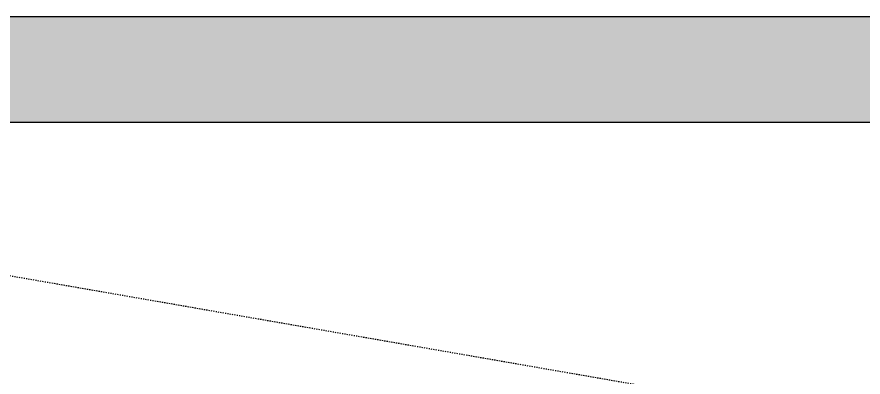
# Model space of a CAD drawing. Header units: metres. Extents: x 183920 to 188551, y 20757 to 23715.
# Drawn here: x 184339 to 184410.2, y 21042.1 to 21072.4 of the extents above; entities that cross this region are included whole.
import ezdxf

# ---------------------------------------------------------------- set-up
doc = ezdxf.new("R2010")
doc.units = ezdxf.units.M
for name, pattern in [('Light Grey Page Line', [0]), ('Page Lines', [0]), ('Property boundary', [0.00111125, 0.0003175, -0.00015875, 0.0003175, -0.00015875, 0, -0.00015875])]:
    doc.linetypes.add(name, pattern=pattern)
for name, color, linetype, true_color in [('Imported blocks_1', 7, 'Continuous', 0xc57dd9), ('Title blocks & Legend', 7, 'Continuous', 0xf890f8), ('Zoning', 7, 'Continuous', 0x47d2e2)]:
    doc.layers.add(name, color=color, linetype=linetype, true_color=true_color)

# ---------------------------------------------------------------- blocks, each defined once
blk = doc.blocks.new('A3  Title block minimal vertical')
at = {"layer": 'Imported blocks_1', "transparency": 33554483}
blk.add_hatch(color=256, dxfattribs=at).paths.add_polyline_path([(-0.2099314073314251, -0.1483019521171113), (-0.2005320687812578, -0.1390564406268284), (-0.2005320687812578, 0.1399498981545296), (0.1550605809780995, 0.1399498981545296), (0.1550605809780995, -0.1390564406268284), (-0.2005320687812578, -0.1390564406268284), (-0.2099314073314251, -0.1483019521171113), (0.2099314073314676, -0.1483019521171113), (0.2099314073314676, 0.1483019521171195), (-0.2099314073314251, 0.1483019521171195), (-0.2099314073314251, -0.1483019521171113)], flags=0)
at = {"layer": 'Imported blocks_1', "linetype": 'Page Lines'}
blk.add_lwpolyline([(-0.2099314073314248, -0.1483019521171226), (0.2099314073314677, -0.1483019521171226), (0.2099314073314677, 0.1483019521171085), (-0.2099314073314248, 0.1483019521171085), (-0.2099314073314248, -0.1483019521171226)], close=True, dxfattribs=at)
at = {"layer": 'Imported blocks_1', "linetype": 'Light Grey Page Line'}
blk.add_lwpolyline([(-0.2005320687812571, -0.1390564406268426), (0.2016915466515925, -0.1390564406268426), (0.2016915466515925, 0.1399498981545153), (-0.2005320687812571, 0.1399498981545153), (-0.2005320687812571, -0.1390564406268426)], close=True, dxfattribs=at)

msp = doc.modelspace()

# ---------------------------------------------------------------- linework, layer by layer
at = {"layer": 'Zoning', "linetype": 'Property boundary'}
msp.add_lwpolyline([(184519.884760662, 20777.95802801479), (184519.5419156701, 21019.11061999849), (184334.7705200097, 21051.19555882601), (184225.3296017053, 21051.19555881075), (184225.3293673303, 20803.84095248751), (184519.8847606621, 20777.95802801479)], close=True, dxfattribs=at)
msp.add_lwpolyline([(184519.884760662, 20777.95802801479), (184519.5419156701, 21019.11061999849), (184334.7705200097, 21051.19555882601), (184225.3296017053, 21051.19555881075), (184225.3293673303, 20803.84095248751), (184519.8847606621, 20777.95802801479)], close=True, dxfattribs=at)

# ---------------------------------------------------------------- block references
at = {"layer": 'Title blocks & Legend', "xscale": 1061.084303660721, "yscale": 1062.975773071686}
msp.add_blockref('A3  Title block minimal vertical', (184394.6269211648, 20914.71938219974), dxfattribs=at)

doc.saveas('drawing.dxf')
